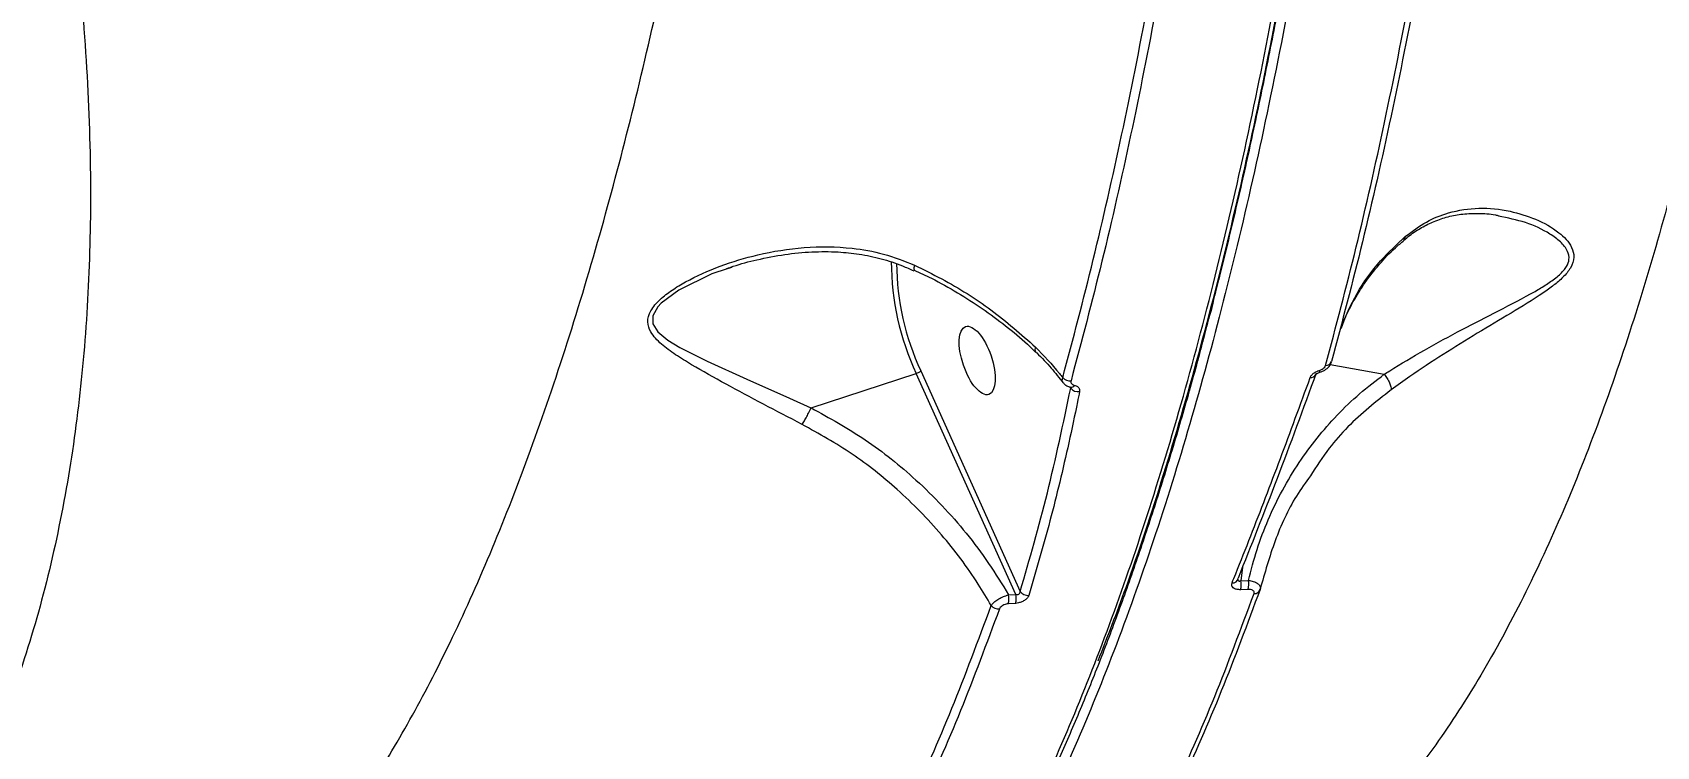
# Model space of a CAD drawing. Header units: millimetres. Extents: x -7245 to 6306, y -6696 to 5973.
# Drawn here: x 1737.2 to 1947.3, y -1631.9 to -1539.5 of the extents above; entities that cross this region are included whole.
import ezdxf

# ---------------------------------------------------------------- set-up
doc = ezdxf.new("R2010")
doc.units = ezdxf.units.MM
for name, color, linetype in [('DIKOM_ОБЪЕКТ', 7, 'Continuous'), ('DIKOM_РАЗМЕР_ЗОНА', 7, 'Continuous'), ('DIKOM_РАЗМЕР_ОБЪЕКТА', 7, 'Continuous')]:
    doc.layers.add(name, color=color, linetype=linetype)
doc.styles.add('style1', font='arial.ttf', dxfattribs={"width": 0.8})
doc.dimstyles.new('1-50', dxfattribs={"dimtxt": 300, "dimasz": 200, "dimexe": 100, "dimexo": 0, "dimgap": 100, "dimtad": 1, "dimtxsty": 'style1', "dimcen": 200, "dimclrd": 7, "dimclre": 7, "dimclrt": 7, "dimadec": 1, "dimazin": 2, "dimtfac": 1, "dimtmove": 0, "dimatfit": 2, "dimfxl": 0, "dimlwd": 25, "dimlwe": 18, "dimarcsym": 0})

# ---------------------------------------------------------------- blocks, each defined once
blk = doc.blocks.new('*D10')
at = {"layer": 'Defpoints', "color": 0, "transparency": 16777216}
for p in [(-4365.71, 2792.53), (4306.16, 475.6), (4306.16, -5965.27)]:
    blk.add_point(p, dxfattribs=at)
at = {"layer": 'DIKOM_РАЗМЕР_ОБЪЕКТА', "color": 7, "lineweight": 18, "transparency": 16777216}
for p, q in [((-4365.71, 2792.53), (-4365.71, -6065.27)), ((4306.16, 475.6), (4306.16, -6065.27))]:
    blk.add_line(p, q, dxfattribs=at)
at = {"layer": 'DIKOM_РАЗМЕР_ОБЪЕКТА', "color": 7, "lineweight": 25, "transparency": 16777216}
blk.add_line((-4165.71, -5965.27), (4106.16, -5965.27), dxfattribs=at)
at = {"layer": 'DIKOM_РАЗМЕР_ОБЪЕКТА', "color": 7, "transparency": 16777216}
for points in [[(-4165.71, -5931.93), (-4165.71, -5998.6), (-4365.71, -5965.27)], [(4106.16, -5931.93), (4106.16, -5998.6), (4306.16, -5965.27)]]:
    blk.add_solid(points, dxfattribs=at)
at = {"layer": 'DIKOM_РАЗМЕР_ОБЪЕКТА', "color": 7, "transparency": 16777216, "insert": (-85.78, -5712.1), "char_height": 300, "attachment_point": 5, "style": 'style1'}
blk.add_mtext('8650', dxfattribs=at)
blk = doc.blocks.new('*D11')
at = {"layer": 'Defpoints', "color": 0, "transparency": 16777216}
for p in [(-3472.32, 4472.83), (-6199.73, -2928.86), (1850.21, -2928.86)]:
    blk.add_point(p, dxfattribs=at)
at = {"layer": 'DIKOM_РАЗМЕР_ОБЪЕКТА', "color": 7, "lineweight": 18, "transparency": 16777216}
for p, q in [((-3472.32, 4472.83), (-6299.73, 4472.83)), ((1850.21, -2928.86), (-6299.73, -2928.86))]:
    blk.add_line(p, q, dxfattribs=at)
at = {"layer": 'DIKOM_РАЗМЕР_ОБЪЕКТА', "color": 7, "lineweight": 25, "transparency": 16777216}
blk.add_line((-6199.73, 4272.83), (-6199.73, -2728.86), dxfattribs=at)
at = {"layer": 'DIKOM_РАЗМЕР_ОБЪЕКТА', "color": 7, "transparency": 16777216}
for points in [[(-6233.06, 4272.83), (-6166.39, 4272.83), (-6199.73, 4472.83)], [(-6233.06, -2728.86), (-6166.39, -2728.86), (-6199.73, -2928.86)]]:
    blk.add_solid(points, dxfattribs=at)
at = {"layer": 'DIKOM_РАЗМЕР_ОБЪЕКТА', "color": 7, "transparency": 16777216, "insert": (-6452.9, 984.54), "char_height": 300, "attachment_point": 5, "rotation": 90, "style": 'style1'}
blk.add_mtext('7400', dxfattribs=at)
blk = doc.blocks.new('*D12')
at = {"layer": 'Defpoints', "color": 0, "transparency": 16777216}
for p in [(-5865.71, 123.34), (6306.18, -91.92), (6306.18, -6596.14)]:
    blk.add_point(p, dxfattribs=at)
at = {"layer": 'DIKOM_РАЗМЕР_ЗОНА', "color": 7, "lineweight": 18, "transparency": 16777216}
for p, q in [((-5865.71, 123.34), (-5865.71, -6696.14)), ((6306.18, -91.92), (6306.18, -6696.14))]:
    blk.add_line(p, q, dxfattribs=at)
at = {"layer": 'DIKOM_РАЗМЕР_ЗОНА', "color": 7, "lineweight": 25, "transparency": 16777216}
blk.add_line((-5665.71, -6596.14), (6106.18, -6596.14), dxfattribs=at)
at = {"layer": 'DIKOM_РАЗМЕР_ЗОНА', "color": 7, "transparency": 16777216}
for points in [[(-5665.71, -6562.81), (-5665.71, -6629.48), (-5865.71, -6596.14)], [(6106.18, -6562.81), (6106.18, -6629.48), (6306.18, -6596.14)]]:
    blk.add_solid(points, dxfattribs=at)
at = {"layer": 'DIKOM_РАЗМЕР_ЗОНА', "color": 7, "transparency": 16777216, "insert": (-71.19, -6342.97), "char_height": 300, "attachment_point": 5, "style": 'style1'}
blk.add_mtext('12150', dxfattribs=at)
blk = doc.blocks.new('*D13')
at = {"layer": 'Defpoints', "color": 0, "transparency": 16777216}
for p in [(-4231.86, 5972.83), (-6795, -4928.88), (1792.4, -4928.88)]:
    blk.add_point(p, dxfattribs=at)
at = {"layer": 'DIKOM_РАЗМЕР_ЗОНА', "color": 7, "lineweight": 18, "transparency": 16777216}
for p, q in [((-4231.86, 5972.83), (-6895, 5972.83)), ((1792.4, -4928.88), (-6895, -4928.88))]:
    blk.add_line(p, q, dxfattribs=at)
at = {"layer": 'DIKOM_РАЗМЕР_ЗОНА', "color": 7, "lineweight": 25, "transparency": 16777216}
blk.add_line((-6795, 5772.83), (-6795, -4728.88), dxfattribs=at)
at = {"layer": 'DIKOM_РАЗМЕР_ЗОНА', "color": 7, "transparency": 16777216}
for points in [[(-6828.33, 5772.83), (-6761.67, 5772.83), (-6795, 5972.83)], [(-6828.33, -4728.88), (-6761.67, -4728.88), (-6795, -4928.88)]]:
    blk.add_solid(points, dxfattribs=at)
at = {"layer": 'DIKOM_РАЗМЕР_ЗОНА', "color": 7, "transparency": 16777216, "insert": (-7048.17, 972.94), "char_height": 300, "attachment_point": 5, "rotation": 90, "style": 'style1'}
blk.add_mtext('10900', dxfattribs=at)

msp = doc.modelspace()

# ---------------------------------------------------------------- linework, layer by layer
at = {"layer": 'DIKOM_ОБЪЕКТ', "color": 7, "linetype": 'Continuous', "lineweight": 15}
for p, q in [((1827.698, -1569.878), (1827.086, -1570.081)), ((1837.956, -1588.054), (1851.556, -1583.603)), ((1864.453, -1612.215), (1851.556, -1583.603)), ((1852.14, -1583.279), (1865.011, -1611.831)), ((1903.769, -1583.457), (1903.769, -1583.457)), ((1905.112, -1582.439), (1912.094, -1583.721)), ((1871.545, -1585.516), (1871.432, -1585.344)), ((1893.76, -1608.682), (1893.564, -1610.45)), ((1893.564, -1610.45), (1894.549, -1610.409)), ((1864.409, -1613.376), (1863.46, -1613.444)), ((1863.502, -1612.284), (1864.453, -1612.215)), ((1894.508, -1611.57), (1893.526, -1611.611))]:
    msp.add_line(p, q, dxfattribs=at)
at = {"layer": 'DIKOM_ОБЪЕКТ', "color": 7, "linetype": 'Continuous', "lineweight": 15, "flags": 128}
msp.add_lwpolyline([(1827.086, -1570.081), (1825.132, -1570.729), (1820.844, -1572.83), (1818.56, -1574.522), (1818.137, -1574.974), (1817.476, -1576.151), (1817.494, -1577.185), (1818.158, -1578.245), (1819.433, -1579.307), (1820.988, -1580.247), (1824.527, -1582.022), (1829.67, -1584.372), (1835.188, -1586.83), (1837.946, -1588.058), (1837.95, -1588.059), (1837.95, -1588.059)], dxfattribs=at)
at = {"layer": 'DIKOM_ОБЪЕКТ', "color": 7, "linetype": 'Continuous', "lineweight": 15}
for centre, radius, start, end in [((1882.417, -1569.143), 34.081, 180.00702, 205.10502), ((1882.989, -1569.047), 33.974, 180.56599, 204.76708), ((1867.517, -1580.483), 0.601, 151.50429, 216.26783), ((1851.123, -1582.129), 1.536, 286.38105, 311.50571), ((1902.611, -1583.419), 0.731, 263.56507, 334.0849), ((1906.441, -1582.481), 2.845, 195.25591, 200.05427), ((1904.59, -1581.831), 0.736, 264.52264, 342.20105), ((1871.468, -1583.244), 1.322, 223.72095, 275.21984), ((1871.597, -1584.889), 0.515, 263.92239, 329.09753), ((1872.512, -1584.737), 1.241, 218.85093, 278.29639), ((1892.49, -1610.033), 0.712, 264.01678, 353.02931), ((1890.514, -1610.931), 3.088, 347.27979, 8.95521), ((1891.488, -1610.882), 3.097, 347.16954, 8.7833), ((1861.318, -1612.787), 2.24, 342.93697, 12.96717), ((1862.26, -1612.713), 2.249, 342.86932, 12.80142), ((1865.999, -1611.154), 1.198, 214.42931, 276.44095), ((1895.318, -1611.355), 0.761, 265.89238, 343.90717), ((1862.214, -1612.868), 1.234, 219.54652, 275.10414)]:
    msp.add_arc(centre, radius, start, end, dxfattribs=at)
msp.add_ellipse((1859.453, -1581.933), major_axis=(-1.503, 4.393), ratio=0.4062007, dxfattribs=at)
for points, knots in [([(1745.608, -1666.539), (1745.672, -1666.532), (1747.857, -1666.279), (1752.102, -1664.612), (1758.193, -1661.504), (1764.054, -1657.128), (1769.691, -1651.77), (1775.257, -1645.244), (1780.734, -1637.529), (1786.103, -1628.622), (1791.356, -1618.499), (1796.467, -1607.141), (1801.436, -1594.491), (1806.18, -1580.701), (1810.583, -1566.116), (1814.628, -1550.915), (1818.318, -1535.222), (1821.759, -1518.61), (1824.925, -1501.101), (1827.796, -1482.738), (1830.291, -1464.038), (1832.416, -1445.092), (1834.183, -1425.987), (1835.634, -1406.305), (1836.741, -1386.084), (1837.526, -1365.395), (1837.742, -1351.408), (1837.85, -1344.417)], [0, 0, 0, 0, 0.0012795, 0.0441888, 0.0870616, 0.1273982, 0.1677645, 0.2081002, 0.2496002, 0.2911338, 0.3326332, 0.375634, 0.4186346, 0.4622531, 0.5058722, 0.5468391, 0.5878382, 0.6288063, 0.6709674, 0.7131631, 0.7553255, 0.7955522, 0.8358071, 0.8760342, 0.9173454, 0.9586881, 1, 1, 1, 1]), ([(1703.267, -1388.474), (1705.609, -1393.991), (1710.292, -1405.024), (1716.604, -1421.514), (1722.369, -1437.924), (1727.698, -1454.779), (1732.485, -1471.962), (1736.625, -1489.384), (1739.979, -1506.597), (1742.494, -1523.531), (1744.134, -1540.116), (1744.848, -1555.819), (1744.681, -1570.623), (1743.699, -1584.528), (1741.877, -1597.924), (1739.182, -1610.744), (1735.59, -1622.917), (1731.117, -1634.457), (1725.605, -1645.136), (1721.503, -1652.099), (1719.022, -1655.165), (1718.958, -1655.244)], [0, 0, 0, 0, 0.0506626, 0.1013252, 0.1524921, 0.2036584, 0.2602228, 0.3168302, 0.3733931, 0.4316232, 0.4899018, 0.5481313, 0.6029162, 0.6577413, 0.7125248, 0.7688891, 0.8252998, 0.8816636, 0.940067, 0.9984702, 1, 1, 1, 1]), ([(1822.825, -1691.758), (1822.846, -1691.751), (1825.23, -1690.913), (1829.811, -1688.027), (1836.523, -1683.058), (1842.998, -1676.727), (1849.359, -1669.14), (1855.571, -1660.214), (1861.612, -1649.96), (1867.347, -1638.601), (1872.765, -1626.204), (1877.86, -1612.854), (1882.715, -1598.333), (1887.302, -1582.643), (1891.599, -1565.81), (1895.511, -1548.205), (1899.034, -1529.908), (1902.171, -1511.009), (1904.974, -1491.2), (1907.42, -1470.514), (1909.486, -1448.999), (1911.073, -1428.067), (1912.192, -1407.831), (1912.798, -1394.735), (1912.963, -1387.944), (1912.969, -1387.698)], [0, 0, 0, 0, 0.0004285, 0.0492481, 0.0966888, 0.1441661, 0.1916072, 0.2404262, 0.2892845, 0.3381038, 0.3855449, 0.433022, 0.4804633, 0.529283, 0.5781419, 0.6269611, 0.6744024, 0.7218797, 0.7693213, 0.8181405, 0.8669993, 0.9158185, 0.9571073, 0.9984446, 1, 1, 1, 1]), ([(1914.719, -1390.656), (1914.571, -1395.124), (1914.169, -1407.269), (1913.061, -1426.435), (1911.453, -1448.117), (1909.458, -1469.047), (1907.067, -1489.587), (1904.266, -1509.643), (1901.056, -1529.131), (1897.507, -1547.623), (1893.64, -1565.079), (1889.481, -1581.483), (1884.962, -1597.101), (1880.084, -1611.843), (1874.856, -1625.637), (1869.392, -1638.178), (1863.717, -1649.454), (1857.859, -1659.477), (1851.722, -1668.416), (1845.316, -1676.175), (1838.662, -1682.752), (1831.888, -1687.809), (1827.225, -1690.727), (1824.819, -1691.593), (1824.711, -1691.632)], [0, 0, 0, 0, 0.0286025, 0.0777427, 0.125496, 0.1732854, 0.2210383, 0.2701784, 0.3193584, 0.3684987, 0.4162504, 0.46404, 0.5117923, 0.5609313, 0.6101108, 0.6592497, 0.7070029, 0.7547922, 0.8025448, 0.8516847, 0.9008646, 0.9500041, 0.9977567, 1, 1, 1, 1]), ([(1823.144, -1691.665), (1823.891, -1691.326), (1825.788, -1690.464), (1828.8, -1688.724), (1832.183, -1686.49), (1835.527, -1683.936), (1838.819, -1681.085), (1842.053, -1677.94), (1845.234, -1674.5), (1848.36, -1670.765), (1851.433, -1666.736), (1854.454, -1662.412), (1857.425, -1657.791), (1860.344, -1652.873), (1863.214, -1647.656), (1866.036, -1642.137), (1868.804, -1636.327), (1871.508, -1630.25), (1874.136, -1623.928), (1876.684, -1617.372), (1879.152, -1610.584), (1881.544, -1603.559), (1883.859, -1596.297), (1886.099, -1588.795), (1888.264, -1581.052), (1890.354, -1573.064), (1892.372, -1564.83), (1894.315, -1556.346), (1896.185, -1547.621), (1897.972, -1538.685), (1899.67, -1529.573), (1901.274, -1520.31), (1902.785, -1510.898), (1904.202, -1501.334), (1905.528, -1491.616), (1906.762, -1481.738), (1907.906, -1471.702), (1908.953, -1461.494), (1909.684, -1453.818), (1910.037, -1449.506), (1910.103, -1448.696)], [0, 0, 0, 0, 0.0176167, 0.0447349, 0.0720287, 0.09933, 0.1265014, 0.1535881, 0.1806134, 0.2076018, 0.2345782, 0.2615683, 0.2885914, 0.3156753, 0.3428493, 0.3701421, 0.3975758, 0.4250087, 0.452283, 0.4794314, 0.5064836, 0.5334712, 0.5604256, 0.5873758, 0.614349, 0.6413706, 0.6684713, 0.6956824, 0.7230343, 0.7504364, 0.7777229, 0.8048754, 0.8319247, 0.8589016, 0.8858362, 0.9127609, 0.9397033, 0.9666854, 0.9937394, 1, 1, 1, 1]), ([(1875.101, -1620.81), (1876.313, -1617.692), (1879.259, -1610.111), (1883.604, -1596.836), (1888.163, -1581.233), (1892.382, -1564.658), (1896.259, -1547.205), (1899.775, -1528.871), (1902.936, -1509.712), (1905.724, -1489.779), (1908.131, -1469.526), (1909.403, -1455.636), (1910.023, -1448.855)], [0, 0, 0, 0, 0.0724568, 0.1761904, 0.2799248, 0.3834942, 0.4867367, 0.5899816, 0.6935513, 0.7972869, 0.9010226, 1, 1, 1, 1]), ([(1964.565, -1474.343), (1964.038, -1478.989), (1962.794, -1489.951), (1960.388, -1506.428), (1957.482, -1523.481), (1954.272, -1539.4), (1950.808, -1554.226), (1946.988, -1568.366), (1942.81, -1581.739), (1938.274, -1594.278), (1933.377, -1605.952), (1928.118, -1616.668), (1922.48, -1626.401), (1916.538, -1634.965), (1910.44, -1642.171), (1904.254, -1648.036), (1898.02, -1652.638), (1891.569, -1656.135), (1884.916, -1658.43), (1878.379, -1659.59), (1874.049, -1659.371), (1872.031, -1659.269)], [0, 0, 0, 0, 0.0404493, 0.095438, 0.1503813, 0.2020728, 0.2538039, 0.3054954, 0.3586784, 0.4119047, 0.4650878, 0.5201942, 0.5753014, 0.6311992, 0.6870979, 0.7395985, 0.7921407, 0.8446417, 0.8986729, 0.952748, 1, 1, 1, 1]), ([(1904.52, -1582.564), (1905.86, -1577.511), (1908.539, -1567.405), (1912.2, -1551.154), (1915.612, -1534.188), (1917.621, -1522.226), (1918.626, -1516.245)], [0, 0, 0, 0, 0.2486132, 0.4972319, 0.748617, 1, 1, 1, 1]), ([(1919.372, -1515.827), (1918.381, -1521.735), (1916.398, -1533.55), (1913.01, -1550.444), (1909.347, -1566.746), (1906.643, -1576.952), (1905.291, -1582.056)], [0, 0, 0, 0, 0.2486153, 0.497231, 0.7486164, 1, 1, 1, 1]), ([(1870.513, -1584.158), (1871.852, -1579.114), (1874.53, -1569.026), (1878.19, -1552.804), (1881.601, -1535.867), (1883.612, -1523.924), (1884.617, -1517.953)], [0, 0, 0, 0, 0.2486152, 0.4972296, 0.7486134, 1, 1, 1, 1]), ([(1885.717, -1518.265), (1884.722, -1524.179), (1882.73, -1536.008), (1879.331, -1552.918), (1875.656, -1569.237), (1872.944, -1579.453), (1871.588, -1584.561)], [0, 0, 0, 0, 0.2486182, 0.4972319, 0.7486175, 1, 1, 1, 1]), ([(1914.872, -1565.852), (1915.758, -1565.189), (1917.555, -1563.844), (1920.743, -1562.6), (1924.39, -1562.058), (1928.2, -1562.448), (1931.733, -1563.552), (1934.188, -1564.893), (1935.671, -1566.235), (1936.417, -1567.27), (1936.754, -1568.527), (1936.323, -1569.908), (1935.286, -1571.15), (1934.03, -1572.222), (1931.836, -1573.793), (1928.482, -1575.823), (1924.099, -1578.417), (1919.682, -1581.145), (1915.941, -1583.623), (1913.792, -1585.171), (1912.984, -1585.753)], [0, 0, 0, 0, 0.0631556, 0.1282536, 0.2159337, 0.3060556, 0.3825678, 0.4604903, 0.4898743, 0.519748, 0.5505539, 0.581647, 0.6087239, 0.6339798, 0.6598608, 0.7307935, 0.8036909, 0.8782885, 0.9542773, 1, 1, 1, 1]), ([(1914.643, -1566.371), (1914.892, -1566.157), (1915.644, -1565.51), (1916.957, -1564.682), (1918.609, -1563.859), (1920.379, -1563.272), (1922.291, -1562.931), (1924.352, -1562.862), (1925.904, -1562.953), (1926.769, -1563.154), (1926.909, -1563.187)], [0, 0, 0, 0, 0.0638724, 0.1923993, 0.3297608, 0.4761459, 0.6306227, 0.7923151, 0.966307, 1, 1, 1, 1]), ([(1912.102, -1583.725), (1912.103, -1583.724), (1912.34, -1583.578), (1913.998, -1582.509), (1917.327, -1580.544), (1922.081, -1577.948), (1926.92, -1575.471), (1930.626, -1573.584), (1933.124, -1572.094), (1934.5, -1571.125), (1935.548, -1570.095), (1935.924, -1569.309), (1936.05, -1568.554), (1935.861, -1567.633), (1934.932, -1566.522), (1933.107, -1565.212), (1930.396, -1563.938), (1928.066, -1563.484), (1926.888, -1563.255)], [0, 0, 0, 0, 0.0000835, 0.0191574, 0.136562, 0.2565087, 0.3692937, 0.4842718, 0.5224118, 0.5612261, 0.5991942, 0.6304244, 0.6369562, 0.6744235, 0.7268519, 0.7817137, 0.8897154, 1, 1, 1, 1]), ([(1836.802, -1590.203), (1835.12, -1589.33), (1831.707, -1587.558), (1826.896, -1584.98), (1823.134, -1582.884), (1820.395, -1581.193), (1818.543, -1579.829), (1817.22, -1578.455), (1816.693, -1576.97), (1817.11, -1575.455), (1818.351, -1574.036), (1819.958, -1572.802), (1822.496, -1571.265), (1826.199, -1569.62), (1831.346, -1568.068), (1837.083, -1567.142), (1842.572, -1567.198), (1847.397, -1568.021), (1850.016, -1569.064), (1851.341, -1569.592)], [0, 0, 0, 0, 0.0827068, 0.1677696, 0.2527903, 0.296586, 0.3403141, 0.3851539, 0.4167762, 0.4486957, 0.4828691, 0.5140017, 0.5458434, 0.6199872, 0.6956304, 0.7852699, 0.8772516, 0.9378608, 1, 1, 1, 1]), ([(1906.447, -1577.828), (1907.102, -1576.283), (1908.424, -1573.163), (1911.321, -1569.152), (1913.753, -1566.893), (1914.872, -1565.852)], [0, 0, 0, 0, 0.3460086, 0.6987487, 1, 1, 1, 1]), ([(1906.546, -1577.794), (1906.649, -1577.492), (1907.058, -1576.289), (1908.075, -1574.291), (1909.59, -1571.816), (1911.421, -1569.495), (1913.116, -1567.669), (1914.294, -1566.691), (1914.68, -1566.371)], [0, 0, 0, 0, 0.0689884, 0.275205, 0.4826791, 0.690781, 0.8987778, 1, 1, 1, 1]), ([(1914.602, -1566.273), (1914.635, -1566.252), (1914.751, -1566.178), (1914.824, -1566.013), (1914.864, -1565.881), (1914.872, -1565.852)], [0, 0, 0, 0, 0.2335901, 0.8328399, 1, 1, 1, 1]), ([(1827.072, -1570.027), (1827.343, -1569.929), (1828.607, -1569.473), (1831.115, -1568.829), (1834.506, -1568.157), (1838.024, -1567.825), (1841.243, -1567.824), (1844.245, -1568.122), (1847.027, -1568.726), (1849.392, -1569.461), (1850.751, -1570.111), (1851.234, -1570.342)], [0, 0, 0, 0, 0.035239, 0.1643239, 0.3135634, 0.4556572, 0.5924132, 0.7031105, 0.8206901, 0.9362478, 1, 1, 1, 1]), ([(1851.341, -1569.592), (1851.333, -1569.621), (1851.297, -1569.754), (1851.252, -1569.986), (1851.242, -1570.174), (1851.295, -1570.176), (1851.309, -1570.176)], [0, 0, 0, 0, 0.0863385, 0.3961555, 0.8427152, 1, 1, 1, 1]), ([(1851.288, -1570.226), (1852.038, -1570.573), (1853.966, -1571.468), (1856.916, -1573.135), (1860.135, -1575.183), (1863.152, -1577.423), (1865.454, -1579.32), (1866.66, -1580.514), (1867.009, -1580.86)], [0, 0, 0, 0, 0.1257659, 0.3235728, 0.5217214, 0.7202042, 0.9190064, 1, 1, 1, 1]), ([(1851.341, -1569.592), (1852.521, -1570.171), (1855.998, -1571.878), (1861.447, -1575.295), (1865.126, -1578.549), (1866.989, -1580.197)], [0, 0, 0, 0, 0.2022883, 0.5961147, 1, 1, 1, 1]), ([(1866.989, -1580.197), (1868.053, -1581.309), (1869.281, -1582.593), (1870.368, -1583.974), (1870.513, -1584.158)], [0, 0, 0, 0, 0.8666391, 1, 1, 1, 1]), ([(1867.036, -1580.847), (1867.076, -1580.884), (1867.776, -1581.531), (1868.993, -1582.852), (1870.06, -1584.194), (1870.569, -1584.834)], [0, 0, 0, 0, 0.0304519, 0.5383066, 1, 1, 1, 1]), ([(1903.294, -1583.587), (1901.607, -1588.2), (1898.23, -1597.438), (1894.876, -1605.889), (1893.197, -1610.119)], [0, 0, 0, 0, 0.4993585, 1, 1, 1, 1]), ([(1894.549, -1610.409), (1894.893, -1609.071), (1895.58, -1606.394), (1897.06, -1602.498), (1898.877, -1598.718), (1901.674, -1594.069), (1905.045, -1589.877), (1908.87, -1586.189), (1911.019, -1584.543), (1912.094, -1583.721)], [0, 0, 0, 0, 0.1264446, 0.2529009, 0.3828665, 0.5128368, 0.7531109, 0.8765565, 1, 1, 1, 1]), ([(1902.529, -1584.145), (1902.586, -1584.032), (1902.699, -1583.806), (1903.053, -1583.506), (1903.407, -1583.321), (1903.632, -1583.25), (1903.697, -1583.23)], [0, 0, 0, 0, 0.2927124, 0.5850664, 0.8819797, 1, 1, 1, 1]), ([(1903.262, -1583.757), (1903.264, -1583.753), (1903.266, -1583.747), (1903.324, -1583.683), (1903.432, -1583.601), (1903.586, -1583.516), (1903.711, -1583.477), (1903.77, -1583.459)], [0, 0, 0, 0, 0.1934054, 0.379925, 0.5693527, 0.7997422, 1, 1, 1, 1]), ([(1903.697, -1583.23), (1903.768, -1583.206), (1903.95, -1583.146), (1904.203, -1582.998), (1904.425, -1582.791), (1904.488, -1582.64), (1904.52, -1582.564)], [0, 0, 0, 0, 0.1835555, 0.4625681, 0.730801, 1, 1, 1, 1]), ([(1903.763, -1583.441), (1903.989, -1583.365), (1904.455, -1583.209), (1904.957, -1582.752), (1905.23, -1582.351), (1905.266, -1582.124), (1905.271, -1582.093)], [0, 0, 0, 0, 0.323115, 0.6672529, 0.9544399, 1, 1, 1, 1]), ([(1912.094, -1583.721), (1912.095, -1583.721), (1912.098, -1583.721), (1912.1, -1583.723), (1912.101, -1583.724), (1912.102, -1583.725)], [0, 0, 0, 0, 0.4437468, 0.8289699, 1, 1, 1, 1]), ([(1912.102, -1583.725), (1912.238, -1583.904), (1912.512, -1584.263), (1912.812, -1584.842), (1912.97, -1585.327), (1912.999, -1585.613), (1912.987, -1585.728), (1912.984, -1585.753)], [0, 0, 0, 0, 0.2525669, 0.505052, 0.7575935, 0.9486895, 1, 1, 1, 1]), ([(1865.011, -1611.831), (1866.224, -1607.64), (1868.654, -1599.247), (1870.581, -1590.097), (1871.545, -1585.516)], [0, 0, 0, 0, 0.4993512, 1, 1, 1, 1]), ([(1872.691, -1585.965), (1872.602, -1586.411), (1872.155, -1588.64), (1870.945, -1594.308), (1868.923, -1602.776), (1867.064, -1609.153), (1866.133, -1612.344)], [0, 0, 0, 0, 0.0480618, 0.2403255, 0.6198814, 1, 1, 1, 1]), ([(1870.598, -1584.808), (1870.574, -1584.788), (1870.455, -1584.685), (1870.439, -1584.447), (1870.494, -1584.231), (1870.513, -1584.158)], [0, 0, 0, 0, 0.1452649, 0.7134972, 1, 1, 1, 1]), ([(1870.606, -1584.815), (1870.643, -1584.871), (1870.773, -1585.072), (1871.107, -1585.282), (1871.413, -1585.347), (1871.55, -1585.375)], [0, 0, 0, 0, 0.1771938, 0.6301251, 1, 1, 1, 1]), ([(1871.545, -1585.516), (1871.546, -1585.503), (1871.55, -1585.452), (1871.528, -1585.403), (1871.511, -1585.365)], [0, 0, 0, 0, 0.2485106, 1, 1, 1, 1]), ([(1871.533, -1585.402), (1871.546, -1585.404), (1871.582, -1585.41), (1871.576, -1585.41), (1871.573, -1585.409)], [0, 0, 0, 0, 0.3587016, 1, 1, 1, 1]), ([(1871.588, -1584.561), (1871.582, -1584.591), (1871.558, -1584.702), (1871.597, -1584.882), (1871.759, -1585.064), (1871.946, -1585.124), (1872.039, -1585.154)], [0, 0, 0, 0, 0.1086364, 0.3983678, 0.6996824, 1, 1, 1, 1]), ([(1872.039, -1585.154), (1872.17, -1585.196), (1872.433, -1585.28), (1872.662, -1585.539), (1872.719, -1585.784), (1872.696, -1585.932), (1872.691, -1585.965)], [0, 0, 0, 0, 0.3053009, 0.6115303, 0.9126364, 1, 1, 1, 1]), ([(1892.416, -1610.741), (1892.578, -1610.34), (1893.384, -1608.334), (1895.466, -1603.066), (1898.675, -1594.716), (1901.244, -1587.671), (1902.529, -1584.145)], [0, 0, 0, 0, 0.0480612, 0.2403235, 0.6198788, 1, 1, 1, 1]), ([(1912.984, -1585.753), (1912.014, -1586.504), (1909.099, -1588.761), (1905.441, -1592.401), (1903.33, -1595.659), (1902.545, -1596.87)], [0, 0, 0, 0, 0.2386419, 0.7170023, 1, 1, 1, 1]), ([(1836.802, -1590.203), (1836.82, -1590.178), (1836.887, -1590.081), (1837.054, -1589.819), (1837.322, -1589.358), (1837.659, -1588.711), (1837.848, -1588.288), (1837.95, -1588.059)], [0, 0, 0, 0, 0.0512803, 0.1966325, 0.449216, 0.7018796, 1, 1, 1, 1]), ([(1837.95, -1588.059), (1837.95, -1588.058), (1837.952, -1588.057), (1837.954, -1588.055), (1837.955, -1588.054), (1837.956, -1588.054)], [0, 0, 0, 0, 0.3259006, 0.8131083, 1, 1, 1, 1]), ([(1837.956, -1588.054), (1840.333, -1589.371), (1845.145, -1592.038), (1850.705, -1596.531), (1854.958, -1600.7), (1858.101, -1604.308), (1860.998, -1608.159), (1862.667, -1610.909), (1863.502, -1612.284)], [0, 0, 0, 0, 0.2282498, 0.462055, 0.5944918, 0.7269332, 0.8634677, 1, 1, 1, 1]), ([(1861.262, -1613.654), (1860.713, -1612.728), (1858.819, -1609.533), (1854.923, -1604.336), (1849.401, -1598.694), (1843.329, -1593.854), (1838.993, -1591.428), (1836.802, -1590.203)], [0, 0, 0, 0, 0.0949151, 0.3276191, 0.565729, 0.780602, 1, 1, 1, 1]), ([(1902.545, -1596.87), (1901.929, -1597.727), (1900.061, -1600.325), (1897.824, -1605.268), (1896.644, -1609.455), (1896.049, -1611.566)], [0, 0, 0, 0, 0.1962898, 0.5946214, 1, 1, 1, 1]), ([(1893.526, -1611.611), (1893.37, -1611.609), (1893.058, -1611.604), (1892.682, -1611.474), (1892.439, -1611.269), (1892.342, -1611.014), (1892.392, -1610.83), (1892.416, -1610.741)], [0, 0, 0, 0, 0.2064131, 0.4133816, 0.6142416, 0.8135117, 1, 1, 1, 1]), ([(1893.183, -1610.218), (1893.179, -1610.236), (1893.167, -1610.304), (1893.188, -1610.395), (1893.237, -1610.457), (1893.294, -1610.491), (1893.347, -1610.502), (1893.443, -1610.497), (1893.511, -1610.471), (1893.564, -1610.45)], [0, 0, 0, 0, 0.0858478, 0.3142308, 0.4695205, 0.5282317, 0.6882836, 0.7532045, 1, 1, 1, 1]), ([(1894.549, -1610.409), (1894.763, -1610.446), (1895.192, -1610.519), (1895.697, -1610.756), (1896.017, -1611.055), (1896.112, -1611.339), (1896.066, -1611.507), (1896.049, -1611.566)], [0, 0, 0, 0, 0.2223671, 0.4448037, 0.6637762, 0.8806193, 1, 1, 1, 1]), ([(1861.262, -1613.654), (1861.344, -1613.54), (1861.509, -1613.312), (1861.975, -1612.948), (1862.54, -1612.625), (1863.073, -1612.402), (1863.386, -1612.316), (1863.502, -1612.284)], [0, 0, 0, 0, 0.2193731, 0.4387797, 0.6560144, 0.8733539, 1, 1, 1, 1]), ([(1866.133, -1612.344), (1866.087, -1612.447), (1865.996, -1612.653), (1865.673, -1612.946), (1865.26, -1613.177), (1864.818, -1613.327), (1864.538, -1613.36), (1864.409, -1613.376)], [0, 0, 0, 0, 0.2132295, 0.4265107, 0.6305845, 0.828908, 1, 1, 1, 1]), ([(1864.453, -1612.215), (1864.503, -1612.228), (1864.592, -1612.25), (1864.701, -1612.24), (1864.794, -1612.216), (1864.855, -1612.183), (1864.925, -1612.121), (1864.962, -1612.066), (1865.005, -1611.961), (1865.008, -1611.89), (1865.011, -1611.831)], [0, 0, 0, 0, 0.1794424, 0.3191326, 0.3690321, 0.5164411, 0.5564334, 0.7164687, 0.7657416, 1, 1, 1, 1]), ([(1873.483, -1658.618), (1875.426, -1655.399), (1879.313, -1648.96), (1884.869, -1637.814), (1890.232, -1625.674), (1893.586, -1616.635), (1895.263, -1612.115)], [0, 0, 0, 0, 0.2484761, 0.4969533, 0.7484752, 1, 1, 1, 1]), ([(1896.049, -1611.566), (1894.395, -1616.026), (1891.087, -1624.946), (1885.76, -1637.039), (1880.193, -1648.236), (1876.265, -1654.746), (1874.301, -1658.001)], [0, 0, 0, 0, 0.2484737, 0.4969513, 0.7484747, 1, 1, 1, 1]), ([(1895.263, -1612.115), (1895.275, -1612.069), (1895.301, -1611.963), (1895.248, -1611.805), (1895.089, -1611.665), (1894.831, -1611.575), (1894.616, -1611.571), (1894.508, -1611.57)], [0, 0, 0, 0, 0.1487416, 0.3486729, 0.5573104, 0.7789501, 1, 1, 1, 1]), ([(1839.507, -1660.057), (1841.447, -1656.845), (1845.328, -1650.423), (1850.878, -1639.301), (1856.235, -1627.188), (1859.586, -1618.166), (1861.262, -1613.654)], [0, 0, 0, 0, 0.2484747, 0.4969521, 0.7484743, 1, 1, 1, 1]), ([(1862.323, -1614.098), (1860.666, -1618.562), (1857.351, -1627.489), (1852.013, -1639.592), (1846.436, -1650.796), (1842.503, -1657.311), (1840.536, -1660.568)], [0, 0, 0, 0, 0.2484766, 0.4969548, 0.7484761, 1, 1, 1, 1]), ([(1863.46, -1613.444), (1863.373, -1613.455), (1863.188, -1613.477), (1862.899, -1613.573), (1862.632, -1613.719), (1862.42, -1613.903), (1862.355, -1614.033), (1862.323, -1614.098)], [0, 0, 0, 0, 0.1798667, 0.3800299, 0.5811904, 0.7907329, 1, 1, 1, 1])]:
    msp.add_open_spline(points, degree=3, knots=knots, dxfattribs=at)

# ---------------------------------------------------------------- dimensions: what is measured, and where the dimension line sits
at = {"layer": 'DIKOM_РАЗМЕР_ЗОНА'}
dim = msp.add_linear_dim(base=(-6795.001, -4928.879), p1=(-4231.865, 5972.834), p2=(1792.398, -4928.879), angle=90, text='10900', dimstyle='1-50', dxfattribs=at)
dim.commit()
dim.dimension.update_dxf_attribs({"geometry": '*D13', "text_midpoint": (-6795.001, 972.936), "dimtype": 160})
dim = msp.add_linear_dim(base=(6306.184, -6596.144), p1=(-5865.714, 123.344), p2=(6306.184, -91.922), text='12150', dimstyle='1-50', dxfattribs=at)
dim.commit()
dim.dimension.update_dxf_attribs({"geometry": '*D12', "text_midpoint": (-71.192, -6596.144), "dimtype": 160})
at = {"layer": 'DIKOM_РАЗМЕР_ОБЪЕКТА'}
dim = msp.add_linear_dim(base=(-6199.728, -2928.864), p1=(-3472.315, 4472.834), p2=(1850.213, -2928.864), angle=90, text='7400', dimstyle='1-50', dxfattribs=at)
dim.commit()
dim.dimension.update_dxf_attribs({"geometry": '*D11', "text_midpoint": (-6199.728, 984.539), "dimtype": 160})
dim = msp.add_linear_dim(base=(4306.158, -5965.268), p1=(-4365.714, 2792.532), p2=(4306.158, 475.605), text='8650', dimstyle='1-50', dxfattribs=at)
dim.commit()
dim.dimension.update_dxf_attribs({"geometry": '*D10', "text_midpoint": (-85.784, -5965.268), "dimtype": 160})

doc.saveas('drawing.dxf')
